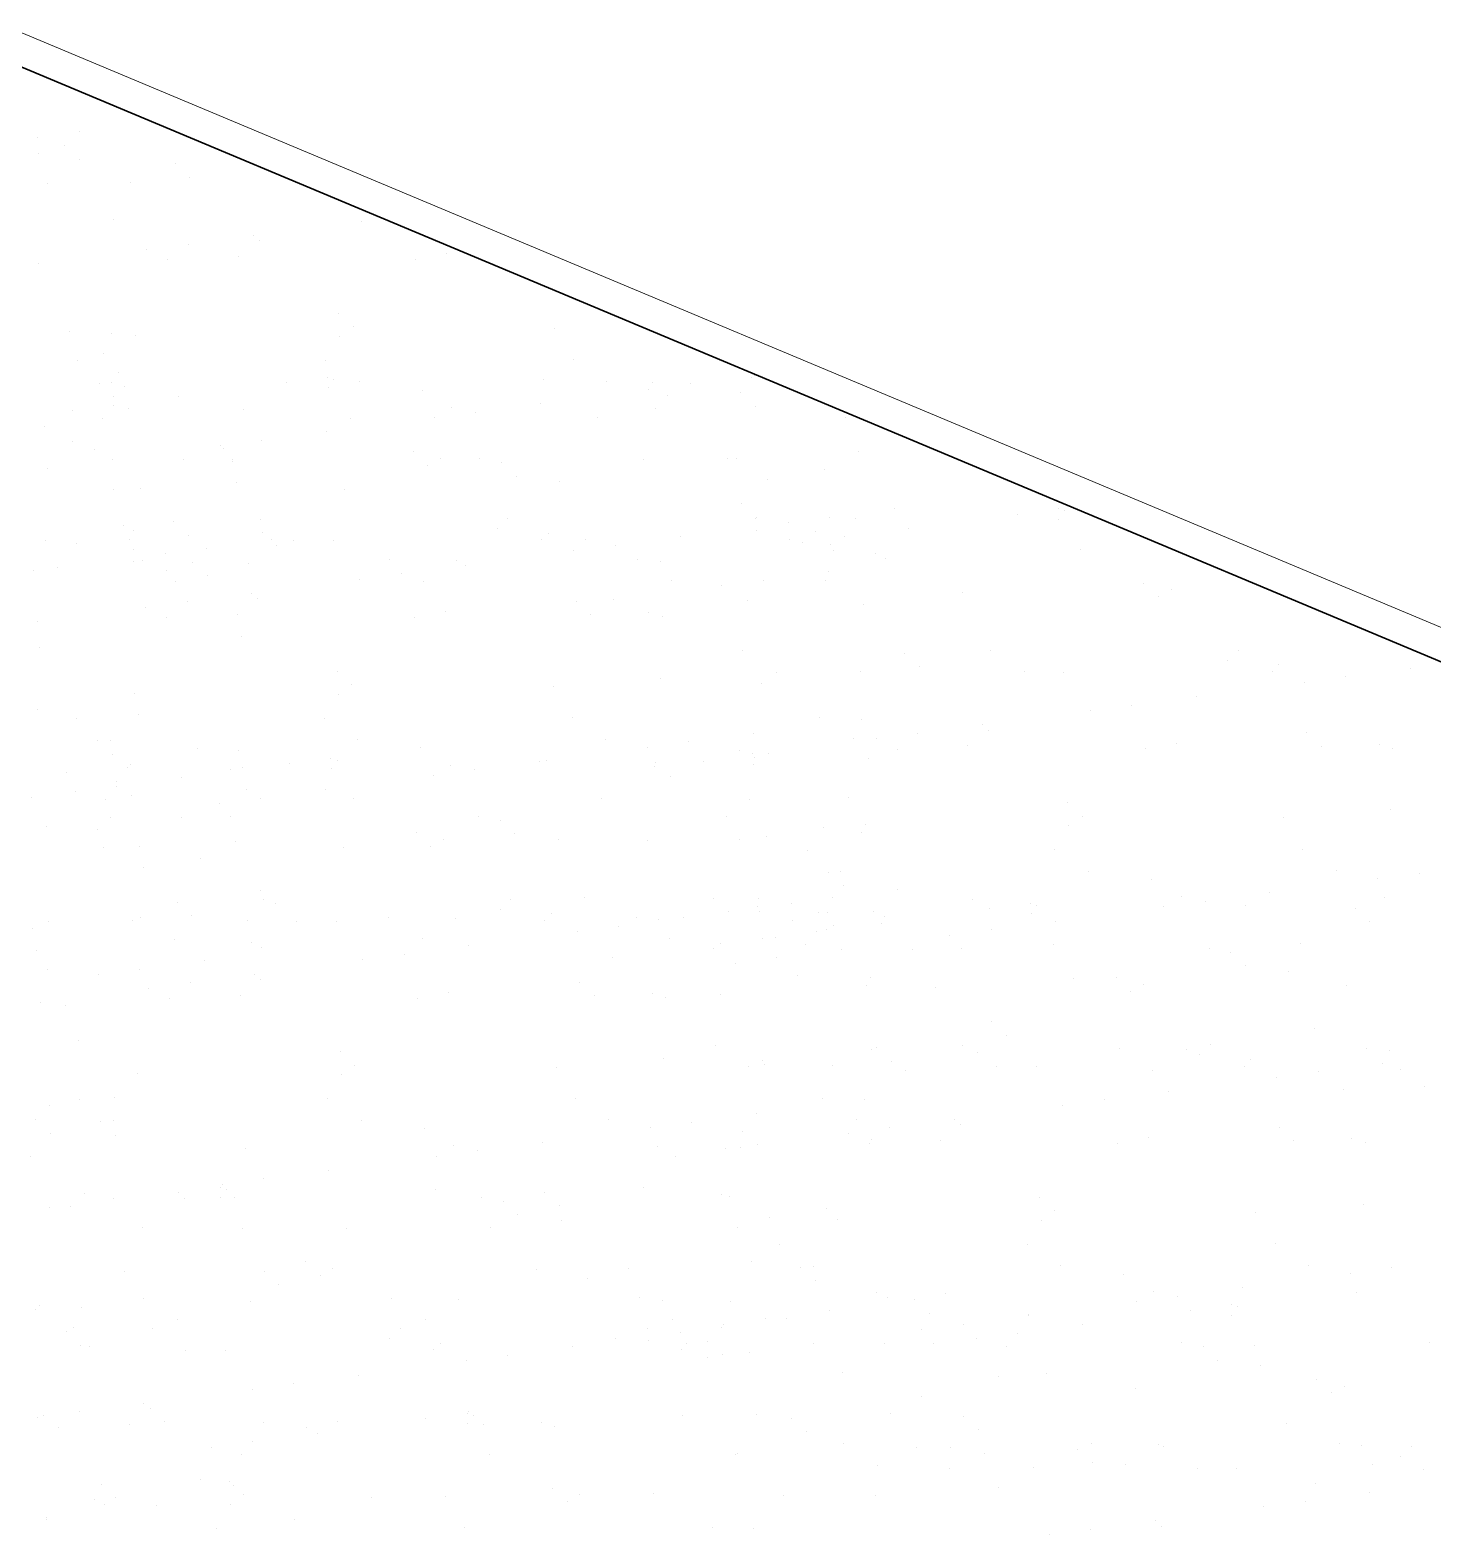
# Model space of a CAD drawing. Header units: inches. Extents: x 12249 to 15396, y 2989 to 4446.
# Drawn here: x 12518.2 to 12782.7, y 4162.4 to 4446.2 of the extents above; entities that cross this region are included whole.
import ezdxf

# ---------------------------------------------------------------- set-up
doc = ezdxf.new("R2010")
doc.units = ezdxf.units.IN
doc.header["$MEASUREMENT"] = 0
for name, color, linetype, lineweight in [('GUTTER', 7, 'Continuous', 15), ('ROOF LINE', 7, 'Continuous', 30), ('ROOFLINE', 7, 'Continuous', 30)]:
    doc.layers.add(name, color=color, linetype=linetype, lineweight=lineweight)

msp = doc.modelspace()

# ---------------------------------------------------------------- linework, layer by layer
at = {"layer": 'GUTTER'}
msp.add_line((12515.51, 4446.16), (13001.96, 4242.33), dxfattribs=at)
at = {"layer": 'ROOF LINE'}
msp.add_line((12515.5, 4439.66), (12997.37, 4237.75), dxfattribs=at)
at = {"layer": 'ROOFLINE', "color": 7, "linetype": 'Continuous', "lineweight": 25, "ltscale": 100}
for p, q in [((12527.47, 4427.02), (12527.47, 4427.02)), ((12519.67, 4426), (12519.67, 4426)), ((12524.81, 4424.34), (12524.81, 4424.34)), ((12519.87, 4422.83), (12519.87, 4422.83)), ((12527.58, 4421.81), (12527.58, 4421.81)), ((12545.61, 4420.94), (12545.61, 4420.94)), ((12548.37, 4418.4), (12548.37, 4418.4)), ((12521.45, 4417.33), (12521.45, 4417.33)), ((12537.24, 4417.52), (12537.24, 4417.52)), ((12533.95, 4410.48), (12533.95, 4410.48)), ((12580.64, 4410.12), (12580.64, 4410.12)), ((12560.26, 4407.44), (12560.26, 4407.44)), ((12561.42, 4406.45), (12561.42, 4406.45)), ((12540.26, 4404.8), (12540.26, 4404.8)), ((12548.07, 4405.83), (12548.07, 4405.83)), ((12557.52, 4403.46), (12557.52, 4403.46)), ((12596.79, 4403.96), (12596.79, 4403.96)), ((12519.89, 4402.12), (12519.89, 4402.12)), ((12544.23, 4402.82), (12544.23, 4402.82)), ((12590.94, 4402.91), (12590.94, 4402.91)), ((12576.35, 4392.77), (12576.35, 4392.77)), ((12525.66, 4389.3), (12525.66, 4389.3)), ((12579.12, 4390.23), (12579.12, 4390.23)), ((12617.07, 4389.9), (12617.07, 4389.9)), ((12533.5, 4388.98), (12533.5, 4388.98)), ((12538.19, 4388.62), (12538.19, 4388.62)), ((12576.56, 4388.44), (12576.56, 4388.44)), ((12527.24, 4383.8), (12527.24, 4383.8)), ((12531.98, 4385.27), (12531.98, 4385.27)), ((12573.95, 4383.88), (12573.95, 4383.88)), ((12620.67, 4383.97), (12620.67, 4383.97)), ((12534.89, 4381.58), (12534.89, 4381.58)), ((12654.2, 4380.74), (12654.2, 4380.74)), ((12654.85, 4381.05), (12654.85, 4381.05)), ((12531.26, 4379.6), (12531.26, 4379.6)), ((12533.57, 4379.77), (12533.57, 4379.77)), ((12536.05, 4378.96), (12536.05, 4378.96)), ((12566.56, 4379.67), (12566.56, 4379.67)), ((12574.37, 4380.7), (12574.37, 4380.7)), ((12574.42, 4378.78), (12574.42, 4378.78)), ((12575.52, 4380.32), (12575.52, 4380.32)), ((12580.28, 4379.85), (12580.28, 4379.85)), ((12592.17, 4378.27), (12592.17, 4378.27)), ((12614.94, 4380.24), (12614.94, 4380.24)), ((12626.99, 4379.94), (12626.99, 4379.94)), ((12634.84, 4378.42), (12634.84, 4378.42)), ((12635.55, 4379.81), (12635.55, 4379.81)), ((12642.65, 4379.45), (12642.65, 4379.45)), ((12533.99, 4375.39), (12533.99, 4375.39)), ((12534.03, 4377.07), (12534.03, 4377.07)), ((12546.19, 4376.99), (12546.19, 4376.99)), ((12597.73, 4375.06), (12597.73, 4375.06)), ((12614.47, 4375.74), (12614.47, 4375.74)), ((12638.31, 4377.27), (12638.31, 4377.27)), ((12652.19, 4377.76), (12652.19, 4377.76)), ((12654.95, 4375.23), (12654.95, 4375.23)), ((12526.19, 4374.36), (12526.19, 4374.36)), ((12531.86, 4372.92), (12531.86, 4372.92)), ((12536.83, 4374.89), (12536.83, 4374.89)), ((12558.47, 4374.56), (12558.47, 4374.56)), ((12578.58, 4373.01), (12578.58, 4373.01)), ((12594.47, 4373.1), (12594.47, 4373.1)), ((12602.28, 4374.13), (12602.28, 4374.13)), ((12625.29, 4373.09), (12625.29, 4373.09)), ((12636.1, 4374.87), (12636.1, 4374.87)), ((12672, 4373.18), (12672, 4373.18)), ((12520.94, 4371.42), (12520.94, 4371.42)), ((12574.09, 4370.42), (12574.09, 4370.42)), ((12526.28, 4368.51), (12526.28, 4368.51)), ((12530.43, 4367.16), (12530.43, 4367.16)), ((12554.09, 4367.79), (12554.09, 4367.79)), ((12554.63, 4367.33), (12554.63, 4367.33)), ((12561.9, 4368.82), (12561.9, 4368.82)), ((12590.45, 4366.64), (12590.45, 4366.64)), ((12674.48, 4366.67), (12674.48, 4366.67)), ((12533.72, 4365.11), (12533.72, 4365.11)), ((12547.07, 4365.11), (12547.07, 4365.11)), ((12556.33, 4364.9), (12556.33, 4364.9)), ((12556.34, 4365.26), (12556.34, 4365.26)), ((12593.22, 4364.11), (12593.22, 4364.11)), ((12595.6, 4365.4), (12595.6, 4365.4)), ((12603.05, 4365.35), (12603.05, 4365.35)), ((12607.1, 4364.59), (12607.1, 4364.59)), ((12633.97, 4365.22), (12633.97, 4365.22)), ((12649.76, 4365.43), (12649.76, 4365.43)), ((12651.36, 4365.31), (12651.36, 4365.31)), ((12521.52, 4363.5), (12521.52, 4363.5)), ((12609.86, 4362.06), (12609.86, 4362.06)), ((12618.02, 4360.99), (12618.02, 4360.99)), ((12657.28, 4361.49), (12657.28, 4361.49)), ((12668, 4363.27), (12668, 4363.27)), ((12533.99, 4359.46), (12533.99, 4359.46)), ((12539.13, 4359.72), (12539.13, 4359.72)), ((12557.11, 4360.83), (12557.11, 4360.83)), ((12577.5, 4359.53), (12577.5, 4359.53)), ((12652.36, 4356.85), (12652.36, 4356.85)), ((12681.15, 4355.92), (12681.15, 4355.92)), ((12712.11, 4355.9), (12712.11, 4355.9)), ((12713.27, 4355.52), (12713.27, 4355.52)), ((12535.84, 4352.68), (12535.84, 4352.68)), ((12545.36, 4353.48), (12545.36, 4353.48)), ((12561.59, 4353.98), (12561.59, 4353.98)), ((12608.31, 4354.07), (12608.31, 4354.07)), ((12655.02, 4354.15), (12655.02, 4354.15)), ((12655.13, 4354.31), (12655.13, 4354.31)), ((12661.15, 4353.29), (12661.15, 4353.29)), ((12668.95, 4354.32), (12668.95, 4354.32)), ((12673.79, 4354.16), (12673.79, 4354.16)), ((12704.31, 4354.87), (12704.31, 4354.87)), ((12712.17, 4353.98), (12712.17, 4353.98)), ((12521.21, 4349.87), (12521.21, 4349.87)), ((12537, 4350.06), (12537, 4350.06)), ((12537.77, 4351.74), (12537.77, 4351.74)), ((12548.13, 4350.94), (12548.13, 4350.94)), ((12562, 4351.43), (12562, 4351.43)), ((12563.78, 4350.07), (12563.78, 4350.07)), ((12567.92, 4349.95), (12567.92, 4349.95)), ((12575.37, 4349.88), (12575.37, 4349.88)), ((12606.27, 4352.15), (12606.27, 4352.15)), ((12614.63, 4350.04), (12614.63, 4350.04)), ((12615.88, 4351.34), (12615.88, 4351.34)), ((12622.91, 4350.1), (12622.91, 4350.1)), ((12640.77, 4350.61), (12640.77, 4350.61)), ((12655.14, 4351.84), (12655.14, 4351.84)), ((12661.34, 4350.12), (12661.34, 4350.12)), ((12663.93, 4349.56), (12663.93, 4349.56)), ((12666.29, 4351.63), (12666.29, 4351.63)), ((12671.74, 4350.59), (12671.74, 4350.59)), ((12683.93, 4352.19), (12683.93, 4352.19)), ((12526.95, 4349.28), (12526.95, 4349.28)), ((12537.65, 4348.3), (12537.65, 4348.3)), ((12543.77, 4347.44), (12543.77, 4347.44)), ((12551.58, 4348.47), (12551.58, 4348.47)), ((12564.77, 4348.9), (12564.77, 4348.9)), ((12620.77, 4347.97), (12620.77, 4347.97)), ((12628.58, 4349), (12628.58, 4349)), ((12669.05, 4349.1), (12669.05, 4349.1)), ((12669.61, 4348.12), (12669.61, 4348.12)), ((12677.56, 4347.43), (12677.56, 4347.43)), ((12716.32, 4348.21), (12716.32, 4348.21)), ((12518.9, 4344.19), (12518.9, 4344.19)), ((12523.4, 4344.76), (12523.4, 4344.76)), ((12537.77, 4345.99), (12537.77, 4345.99)), ((12539.36, 4346.24), (12539.36, 4346.24)), ((12543.97, 4344.27), (12543.97, 4344.27)), ((12548.92, 4345.78), (12548.92, 4345.78)), ((12559.41, 4345.65), (12559.41, 4345.65)), ((12586.07, 4346.32), (12586.07, 4346.32)), ((12598.68, 4346.16), (12598.68, 4346.16)), ((12600.39, 4345.29), (12600.39, 4345.29)), ((12632.78, 4346.41), (12632.78, 4346.41)), ((12637.05, 4345.97), (12637.05, 4345.97)), ((12668.68, 4344.04), (12668.68, 4344.04)), ((12679.49, 4346.49), (12679.49, 4346.49)), ((12545.68, 4342.21), (12545.68, 4342.21)), ((12551.68, 4343.25), (12551.68, 4343.25)), ((12580.39, 4342.66), (12580.39, 4342.66)), ((12588.2, 4343.68), (12588.2, 4343.68)), ((12592.39, 4342.29), (12592.39, 4342.29)), ((12639.11, 4342.38), (12639.11, 4342.38)), ((12648.67, 4341.4), (12648.67, 4341.4)), ((12656.48, 4342.43), (12656.48, 4342.43)), ((12668.18, 4342.36), (12668.18, 4342.36)), ((12728.2, 4341.84), (12728.2, 4341.84)), ((12547.82, 4338.37), (12547.82, 4338.37)), ((12560.02, 4339.97), (12560.02, 4339.97)), ((12561.18, 4338.98), (12561.18, 4338.98)), ((12621.2, 4338.47), (12621.2, 4338.47)), ((12628.3, 4338.72), (12628.3, 4338.72)), ((12653.56, 4338.64), (12653.56, 4338.64)), ((12694.08, 4340.1), (12694.08, 4340.1)), ((12730.96, 4339.31), (12730.96, 4339.31)), ((12733.34, 4340.6), (12733.34, 4340.6)), ((12540.02, 4337.34), (12540.02, 4337.34)), ((12543.98, 4335.36), (12543.98, 4335.36)), ((12557.28, 4336), (12557.28, 4336)), ((12590.69, 4335.45), (12590.69, 4335.45)), ((12596.54, 4336.5), (12596.54, 4336.5)), ((12623.96, 4335.94), (12623.96, 4335.94)), ((12634.91, 4336.31), (12634.91, 4336.31)), ((12637.4, 4335.53), (12637.4, 4335.53)), ((12675.43, 4337.77), (12675.43, 4337.77)), ((12519.64, 4334.66), (12519.64, 4334.66)), ((12520.03, 4329.68), (12520.03, 4329.68)), ((12558.06, 4331.92), (12558.06, 4331.92)), ((12652.63, 4329.1), (12652.63, 4329.1)), ((12683.11, 4328.68), (12683.11, 4328.68)), ((12699.34, 4329.18), (12699.34, 4329.18)), ((12744.01, 4327.35), (12744.01, 4327.35)), ((12746.05, 4329.27), (12746.05, 4329.27)), ((12576.11, 4325.3), (12576.11, 4325.3)), ((12637.01, 4323.98), (12637.01, 4323.98)), ((12658.95, 4325.07), (12658.95, 4325.07)), ((12674.74, 4325.26), (12674.74, 4325.26)), ((12685.87, 4326.14), (12685.87, 4326.14)), ((12705.66, 4325.15), (12705.66, 4325.15)), ((12713.11, 4325.08), (12713.11, 4325.08)), ((12752.38, 4325.24), (12752.38, 4325.24)), ((12753.62, 4326.54), (12753.62, 4326.54)), ((12766.32, 4324.2), (12766.32, 4324.2)), ((12778.51, 4325.81), (12778.51, 4325.81)), ((12537.94, 4321.16), (12537.94, 4321.16)), ((12578.87, 4322.77), (12578.87, 4322.77)), ((12616.82, 4322.43), (12616.82, 4322.43)), ((12656.09, 4322.93), (12656.09, 4322.93)), ((12758.51, 4323.17), (12758.51, 4323.17)), ((12576.31, 4320.97), (12576.31, 4320.97)), ((12725.94, 4318.88), (12725.94, 4318.88)), ((12738.14, 4320.49), (12738.14, 4320.49)), ((12519.64, 4318.13), (12519.64, 4318.13)), ((12527, 4316.34), (12527, 4316.34)), ((12538.72, 4317.08), (12538.72, 4317.08)), ((12573.71, 4316.42), (12573.71, 4316.42)), ((12620.42, 4316.51), (12620.42, 4316.51)), ((12667.13, 4316.59), (12667.13, 4316.59)), ((12674.98, 4316.27), (12674.98, 4316.27)), ((12718.14, 4317.86), (12718.14, 4317.86)), ((12654.6, 4313.59), (12654.6, 4313.59)), ((12685.57, 4313.57), (12685.57, 4313.57)), ((12697.76, 4315.17), (12697.76, 4315.17)), ((12698.92, 4314.18), (12698.92, 4314.18)), ((12758.94, 4313.67), (12758.94, 4313.67)), ((12531.01, 4312.14), (12531.01, 4312.14)), ((12533.32, 4312.31), (12533.32, 4312.31)), ((12549.76, 4310.74), (12549.76, 4310.74)), ((12557.6, 4310.42), (12557.6, 4310.42)), ((12580.03, 4312.39), (12580.03, 4312.39)), ((12591.92, 4310.81), (12591.92, 4310.81)), ((12626.75, 4312.48), (12626.75, 4312.48)), ((12634.6, 4310.96), (12634.6, 4310.96)), ((12642.41, 4311.98), (12642.41, 4311.98)), ((12651.94, 4310.3), (12651.94, 4310.3)), ((12657.38, 4309.86), (12657.38, 4309.86)), ((12673.46, 4312.56), (12673.46, 4312.56)), ((12677.76, 4312.54), (12677.76, 4312.54)), ((12681.72, 4310.56), (12681.72, 4310.56)), ((12695.02, 4311.2), (12695.02, 4311.2)), ((12728.44, 4310.65), (12728.44, 4310.65)), ((12734.29, 4311.7), (12734.29, 4311.7)), ((12761.71, 4311.14), (12761.71, 4311.14)), ((12772.66, 4311.51), (12772.66, 4311.51)), ((12775.15, 4310.73), (12775.15, 4310.73)), ((12533.78, 4309.6), (12533.78, 4309.6)), ((12536.63, 4307.17), (12536.63, 4307.17)), ((12537.23, 4307.74), (12537.23, 4307.74)), ((12558.22, 4307.09), (12558.22, 4307.09)), ((12567.14, 4307.88), (12567.14, 4307.88)), ((12574.95, 4308.91), (12574.95, 4308.91)), ((12575, 4306.99), (12575, 4306.99)), ((12576.11, 4308.53), (12576.11, 4308.53)), ((12597.49, 4307.59), (12597.49, 4307.59)), ((12614.22, 4308.27), (12614.22, 4308.27)), ((12615.52, 4308.45), (12615.52, 4308.45)), ((12635.86, 4307.41), (12635.86, 4307.41)), ((12636.13, 4308.02), (12636.13, 4308.02)), ((12645.19, 4308.25), (12645.19, 4308.25)), ((12654.51, 4309.74), (12654.51, 4309.74)), ((12654.71, 4307.76), (12654.71, 4307.76)), ((12654.78, 4308.95), (12654.78, 4308.95)), ((12676.37, 4308.87), (12676.37, 4308.87)), ((12525.04, 4306.13), (12525.04, 4306.13)), ((12534.57, 4304.45), (12534.57, 4304.45)), ((12546.77, 4305.2), (12546.77, 4305.2)), ((12556.09, 4306.71), (12556.09, 4306.71)), ((12594.22, 4305.64), (12594.22, 4305.64)), ((12602.03, 4306.67), (12602.03, 4306.67)), ((12638.89, 4305.48), (12638.89, 4305.48)), ((12518.49, 4301.56), (12518.49, 4301.56)), ((12526.77, 4302.57), (12526.77, 4302.57)), ((12534.58, 4303.6), (12534.58, 4303.6)), ((12537.34, 4301.91), (12537.34, 4301.91)), ((12559, 4303.02), (12559, 4303.02)), ((12561.65, 4301.35), (12561.65, 4301.35)), ((12573.85, 4302.96), (12573.85, 4302.96)), ((12625.87, 4301.3), (12625.87, 4301.3)), ((12672.58, 4301.39), (12672.58, 4301.39)), ((12532.45, 4301.13), (12532.45, 4301.13)), ((12553.85, 4300.32), (12553.85, 4300.32)), ((12579.16, 4301.22), (12579.16, 4301.22)), ((12653.83, 4301.02), (12653.83, 4301.02)), ((12713.85, 4300.5), (12713.85, 4300.5)), ((12774.76, 4299.18), (12774.76, 4299.18)), ((12521.28, 4296.04), (12521.28, 4296.04)), ((12533.47, 4297.64), (12533.47, 4297.64)), ((12546.83, 4297.65), (12546.83, 4297.65)), ((12556.09, 4297.8), (12556.09, 4297.8)), ((12602.81, 4297.88), (12602.81, 4297.88)), ((12606.85, 4297.13), (12606.85, 4297.13)), ((12649.52, 4297.97), (12649.52, 4297.97)), ((12667.76, 4295.81), (12667.76, 4295.81)), ((12675.68, 4296.36), (12675.68, 4296.36)), ((12714.06, 4296.17), (12714.06, 4296.17)), ((12716.61, 4297.97), (12716.61, 4297.97)), ((12754.57, 4297.63), (12754.57, 4297.63)), ((12531.01, 4295.37), (12531.01, 4295.37)), ((12556.92, 4293.11), (12556.92, 4293.11)), ((12591.04, 4294.85), (12591.04, 4294.85)), ((12596.18, 4293.61), (12596.18, 4293.61)), ((12609.62, 4294.6), (12609.62, 4294.6)), ((12617.77, 4293.53), (12617.77, 4293.53)), ((12634.55, 4293.43), (12634.55, 4293.43)), ((12651.94, 4293.53), (12651.94, 4293.53)), ((12657.03, 4294.03), (12657.03, 4294.03)), ((12675.06, 4294.89), (12675.06, 4294.89)), ((12532.15, 4292.12), (12532.15, 4292.12)), ((12538.89, 4292.26), (12538.89, 4292.26)), ((12550.39, 4289.96), (12550.39, 4289.96)), ((12577.26, 4292.07), (12577.26, 4292.07)), ((12593.8, 4292.32), (12593.8, 4292.32)), ((12664.74, 4291.54), (12664.74, 4291.54)), ((12711.45, 4291.62), (12711.45, 4291.62)), ((12758.16, 4291.71), (12758.16, 4291.71)), ((12539.66, 4288.18), (12539.66, 4288.18)), ((12668.76, 4287.34), (12668.76, 4287.34)), ((12671.07, 4287.51), (12671.07, 4287.51)), ((12717.78, 4287.59), (12717.78, 4287.59)), ((12764.49, 4287.68), (12764.49, 4287.68)), ((12780.15, 4287.18), (12780.15, 4287.18)), ((12671.52, 4284.81), (12671.52, 4284.81)), ((12729.66, 4286.01), (12729.66, 4286.01)), ((12772.34, 4286.16), (12772.34, 4286.16)), ((12545.94, 4281.69), (12545.94, 4281.69)), ((12561.76, 4283.97), (12561.76, 4283.97)), ((12562.18, 4282.19), (12562.18, 4282.19)), ((12564.52, 4281.43), (12564.52, 4281.43)), ((12608.89, 4282.28), (12608.89, 4282.28)), ((12622.67, 4282.64), (12622.67, 4282.64)), ((12647.14, 4282.45), (12647.14, 4282.45)), ((12655.6, 4282.36), (12655.6, 4282.36)), ((12661.73, 4281.5), (12661.73, 4281.5)), ((12669.54, 4282.53), (12669.54, 4282.53)), ((12681.73, 4284.13), (12681.73, 4284.13)), ((12695.97, 4282.29), (12695.97, 4282.29)), ((12706.89, 4281.5), (12706.89, 4281.5)), ((12735.23, 4282.79), (12735.23, 4282.79)), ((12739.77, 4281.87), (12739.77, 4281.87)), ((12751.97, 4283.47), (12751.97, 4283.47)), ((12773.6, 4282.61), (12773.6, 4282.61)), ((12539.11, 4278.77), (12539.11, 4278.77)), ((12548.71, 4279.15), (12548.71, 4279.15)), ((12585.82, 4278.86), (12585.82, 4278.86)), ((12598.43, 4278.69), (12598.43, 4278.69)), ((12606.85, 4280.36), (12606.85, 4280.36)), ((12616.46, 4279.55), (12616.46, 4279.55)), ((12632.54, 4278.94), (12632.54, 4278.94)), ((12641.35, 4278.82), (12641.35, 4278.82)), ((12649.9, 4279.92), (12649.9, 4279.92)), ((12655.45, 4280.83), (12655.45, 4280.83)), ((12655.73, 4280.05), (12655.73, 4280.05)), ((12666.87, 4279.84), (12666.87, 4279.84)), ((12668.57, 4279.76), (12668.57, 4279.76)), ((12677.32, 4279.97), (12677.32, 4279.97)), ((12679.25, 4279.03), (12679.25, 4279.03)), ((12699.08, 4280.47), (12699.08, 4280.47)), ((12706.94, 4279.58), (12706.94, 4279.58)), ((12708.04, 4281.12), (12708.04, 4281.12)), ((12731.97, 4280.84), (12731.97, 4280.84)), ((12747.45, 4281.04), (12747.45, 4281.04)), ((12768.06, 4280.61), (12768.06, 4280.61)), ((12518.65, 4276.73), (12518.65, 4276.73)), ((12521.79, 4278.08), (12521.79, 4278.08)), ((12537.58, 4278.27), (12537.58, 4278.27)), ((12559.17, 4278.19), (12559.17, 4278.19)), ((12568.5, 4278.16), (12568.5, 4278.16)), ((12575.95, 4278.09), (12575.95, 4278.09)), ((12615.21, 4278.25), (12615.21, 4278.25)), ((12621.35, 4276.18), (12621.35, 4276.18)), ((12629.16, 4277.21), (12629.16, 4277.21)), ((12636.8, 4278.51), (12636.8, 4278.51)), ((12661.93, 4278.33), (12661.93, 4278.33)), ((12666.51, 4276.19), (12666.51, 4276.19)), ((12668.43, 4276.57), (12668.43, 4276.57)), ((12669.64, 4277.31), (12669.64, 4277.31)), ((12678.71, 4277.79), (12678.71, 4277.79)), ((12699.4, 4276.55), (12699.4, 4276.55)), ((12711.59, 4278.16), (12711.59, 4278.16)), ((12770.83, 4278.07), (12770.83, 4278.07)), ((12545.44, 4274.75), (12545.44, 4274.75)), ((12559.95, 4274.12), (12559.95, 4274.12)), ((12561.88, 4273.18), (12561.88, 4273.18)), ((12592.15, 4274.83), (12592.15, 4274.83)), ((12600.98, 4273.5), (12600.98, 4273.5)), ((12638.86, 4274.91), (12638.86, 4274.91)), ((12647.13, 4272.91), (12647.13, 4272.91)), ((12648.43, 4273.94), (12648.43, 4273.94)), ((12656.24, 4274.97), (12656.24, 4274.97)), ((12658.7, 4275.16), (12658.7, 4275.16)), ((12664.38, 4273.72), (12664.38, 4273.72)), ((12691.59, 4275.52), (12691.59, 4275.52)), ((12693.84, 4273), (12693.84, 4273)), ((12711.1, 4273.81), (12711.1, 4273.81)), ((12740.55, 4273.08), (12740.55, 4273.08)), ((12757.81, 4273.89), (12757.81, 4273.89)), ((12519.43, 4272.66), (12519.43, 4272.66)), ((12551.06, 4270.72), (12551.06, 4270.72)), ((12580.97, 4270.87), (12580.97, 4270.87)), ((12588.78, 4271.9), (12588.78, 4271.9)), ((12628.05, 4271.26), (12628.05, 4271.26)), ((12651.21, 4270.21), (12651.21, 4270.21)), ((12659.02, 4271.24), (12659.02, 4271.24)), ((12671.21, 4272.84), (12671.21, 4272.84)), ((12684.57, 4272.85), (12684.57, 4272.85)), ((12744.59, 4272.33), (12744.59, 4272.33)), ((12521.49, 4269.07), (12521.49, 4269.07)), ((12531.06, 4268.09), (12531.06, 4268.09)), ((12538.87, 4269.12), (12538.87, 4269.12)), ((12560.6, 4268.19), (12560.6, 4268.19)), ((12662.95, 4267.96), (12662.95, 4267.96)), ((12676.63, 4267.46), (12676.63, 4267.46)), ((12715, 4267.27), (12715, 4267.27)), ((12722.97, 4267.44), (12722.97, 4267.44)), ((12747.36, 4269.8), (12747.36, 4269.8)), ((12755.51, 4268.73), (12755.51, 4268.73)), ((12540.6, 4265.55), (12540.6, 4265.55)), ((12548.41, 4266.58), (12548.41, 4266.58)), ((12561.76, 4267.2), (12561.76, 4267.2)), ((12597.12, 4264.71), (12597.12, 4264.71)), ((12621.78, 4266.68), (12621.78, 4266.68)), ((12635.5, 4264.52), (12635.5, 4264.52)), ((12676.01, 4265.98), (12676.01, 4265.98)), ((12688.85, 4265.7), (12688.85, 4265.7)), ((12725.74, 4264.91), (12725.74, 4264.91)), ((12728.12, 4266.2), (12728.12, 4266.2)), ((12766.49, 4266.02), (12766.49, 4266.02)), ((12520.22, 4262.87), (12520.22, 4262.87)), ((12524.97, 4262.23), (12524.97, 4262.23)), ((12544.56, 4263.57), (12544.56, 4263.57)), ((12557.86, 4264.21), (12557.86, 4264.21)), ((12591.27, 4263.66), (12591.27, 4263.66)), ((12624.55, 4264.15), (12624.55, 4264.15)), ((12637.99, 4263.74), (12637.99, 4263.74)), ((12648.34, 4264.24), (12648.34, 4264.24)), ((12699.5, 4259.17), (12699.5, 4259.17)), ((12702.27, 4256.63), (12702.27, 4256.63)), ((12760.41, 4257.84), (12760.41, 4257.84)), ((12527.45, 4255.73), (12527.45, 4255.73)), ((12576.69, 4253.51), (12576.69, 4253.51)), ((12647.4, 4254.7), (12647.4, 4254.7)), ((12676.85, 4253.98), (12676.85, 4253.98)), ((12677.88, 4254.28), (12677.88, 4254.28)), ((12694.11, 4254.78), (12694.11, 4254.78)), ((12696.91, 4253.39), (12696.91, 4253.39)), ((12723.57, 4254.06), (12723.57, 4254.06)), ((12736.18, 4253.89), (12736.18, 4253.89)), ((12740.83, 4254.87), (12740.83, 4254.87)), ((12770.28, 4254.14), (12770.28, 4254.14)), ((12774.55, 4253.71), (12774.55, 4253.71)), ((12579.45, 4250.98), (12579.45, 4250.98)), ((12617.41, 4250.64), (12617.41, 4250.64)), ((12637.6, 4252.19), (12637.6, 4252.19)), ((12653.73, 4250.67), (12653.73, 4250.67)), ((12656.4, 4251.93), (12656.4, 4251.93)), ((12656.67, 4251.15), (12656.67, 4251.15)), ((12669.51, 4250.86), (12669.51, 4250.86)), ((12680.65, 4251.74), (12680.65, 4251.74)), ((12700.44, 4250.75), (12700.44, 4250.75)), ((12707.88, 4250.68), (12707.88, 4250.68)), ((12738.79, 4252.95), (12738.79, 4252.95)), ((12747.15, 4250.84), (12747.15, 4250.84)), ((12748.4, 4252.14), (12748.4, 4252.14)), ((12773.29, 4251.41), (12773.29, 4251.41)), ((12538.52, 4249.37), (12538.52, 4249.37)), ((12576.89, 4249.18), (12576.89, 4249.18)), ((12683.18, 4249.95), (12683.18, 4249.95)), ((12729.89, 4250.03), (12729.89, 4250.03)), ((12753.29, 4248.77), (12753.29, 4248.77)), ((12761.09, 4249.8), (12761.09, 4249.8)), ((12776.6, 4250.12), (12776.6, 4250.12)), ((12527.58, 4244.55), (12527.58, 4244.55)), ((12534.12, 4244.98), (12534.12, 4244.98)), ((12574.29, 4244.63), (12574.29, 4244.63)), ((12621, 4244.72), (12621, 4244.72)), ((12667.72, 4244.8), (12667.72, 4244.8)), ((12732.91, 4246.09), (12732.91, 4246.09)), ((12765.8, 4246.46), (12765.8, 4246.46)), ((12781.04, 4246.91), (12781.04, 4246.91)), ((12521.92, 4243.37), (12521.92, 4243.37)), ((12655.18, 4241.8), (12655.18, 4241.8)), ((12675.56, 4244.48), (12675.56, 4244.48)), ((12712.91, 4243.46), (12712.91, 4243.46)), ((12720.72, 4244.49), (12720.72, 4244.49)), ((12519.26, 4240.69), (12519.26, 4240.69)), ((12531.6, 4240.35), (12531.6, 4240.35)), ((12533.9, 4240.52), (12533.9, 4240.52)), ((12580.62, 4240.6), (12580.62, 4240.6)), ((12592.5, 4239.02), (12592.5, 4239.02)), ((12627.33, 4240.69), (12627.33, 4240.69)), ((12635.18, 4239.17), (12635.18, 4239.17)), ((12642.99, 4240.19), (12642.99, 4240.19)), ((12674.04, 4240.77), (12674.04, 4240.77)), ((12680.34, 4239.17), (12680.34, 4239.17)), ((12692.54, 4240.78), (12692.54, 4240.78)), ((12693.69, 4239.78), (12693.69, 4239.78)), ((12753.72, 4239.27), (12753.72, 4239.27)), ((12522.03, 4238.15), (12522.03, 4238.15)), ((12534.36, 4237.82), (12534.36, 4237.82)), ((12614.81, 4236.48), (12614.81, 4236.48)), ((12652.53, 4238.51), (12652.53, 4238.51)), ((12672.53, 4238.14), (12672.53, 4238.14)), ((12676.5, 4236.16), (12676.5, 4236.16)), ((12676.95, 4237.08), (12676.95, 4237.08)), ((12689.8, 4236.8), (12689.8, 4236.8)), ((12723.21, 4236.25), (12723.21, 4236.25)), ((12729.06, 4237.3), (12729.06, 4237.3)), ((12756.48, 4236.74), (12756.48, 4236.74)), ((12767.43, 4237.11), (12767.43, 4237.11)), ((12769.92, 4236.33), (12769.92, 4236.33)), ((12518.29, 4233.85), (12518.29, 4233.85)), ((12558.81, 4235.31), (12558.81, 4235.31)), ((12594.8, 4233.85), (12594.8, 4233.85)), ((12598.07, 4235.81), (12598.07, 4235.81)), ((12602.61, 4234.88), (12602.61, 4234.88)), ((12636.44, 4235.62), (12636.44, 4235.62)), ((12639.96, 4233.85), (12639.96, 4233.85)), ((12649.28, 4235.34), (12649.28, 4235.34)), ((12652.16, 4235.46), (12652.16, 4235.46)), ((12655.29, 4235.97), (12655.29, 4235.97)), ((12574.43, 4231.17), (12574.43, 4231.17)), ((12554.05, 4227.99), (12554.05, 4227.99)), ((12554.43, 4228.54), (12554.43, 4228.54)), ((12555.21, 4227.61), (12555.21, 4227.61)), ((12562.24, 4229.56), (12562.24, 4229.56)), ((12594.62, 4227.52), (12594.62, 4227.52)), ((12633.88, 4228.02), (12633.88, 4228.02)), ((12528.4, 4226.83), (12528.4, 4226.83)), ((12534.05, 4225.85), (12534.05, 4225.85)), ((12546.24, 4226.96), (12546.24, 4226.96)), ((12547.41, 4225.86), (12547.41, 4225.86)), ((12554.1, 4226.06), (12554.1, 4226.06)), ((12556.68, 4226.01), (12556.68, 4226.01)), ((12603.39, 4226.1), (12603.39, 4226.1)), ((12607.43, 4225.34), (12607.43, 4225.34)), ((12615.23, 4227.09), (12615.23, 4227.09)), ((12648.6, 4226.62), (12648.6, 4226.62)), ((12650.1, 4226.18), (12650.1, 4226.18)), ((12708.62, 4226.1), (12708.62, 4226.1)), ((12769.53, 4224.78), (12769.53, 4224.78)), ((12521.86, 4224.25), (12521.86, 4224.25)), ((12525.87, 4224.28), (12525.87, 4224.28)), ((12610.2, 4222.81), (12610.2, 4222.81)), ((12617.99, 4224.56), (12617.99, 4224.56)), ((12657.62, 4222.24), (12657.62, 4222.24)), ((12668.34, 4224.02), (12668.34, 4224.02)), ((12670.46, 4221.96), (12670.46, 4221.96)), ((12711.39, 4223.57), (12711.39, 4223.57)), ((12749.34, 4223.23), (12749.34, 4223.23)), ((12539.47, 4220.47), (12539.47, 4220.47)), ((12558.26, 4220.29), (12558.26, 4220.29)), ((12577.84, 4220.28), (12577.84, 4220.28)), ((12604.97, 4220.38), (12604.97, 4220.38)), ((12618.35, 4221.74), (12618.35, 4221.74)), ((12651.68, 4220.46), (12651.68, 4220.46)), ((12708.83, 4221.77), (12708.83, 4221.77)), ((12659.52, 4217.14), (12659.52, 4217.14)), ((12706.23, 4217.22), (12706.23, 4217.22)), ((12752.94, 4217.31), (12752.94, 4217.31)), ((12570.14, 4213.93), (12570.14, 4213.93)), ((12654.16, 4213.96), (12654.16, 4213.96)), ((12536.01, 4212.18), (12536.01, 4212.18)), ((12562.34, 4212.18), (12562.34, 4212.18)), ((12572.9, 4211.39), (12572.9, 4211.39)), ((12575.28, 4212.68), (12575.28, 4212.68)), ((12613.65, 4212.5), (12613.65, 4212.5)), ((12623.25, 4210.85), (12623.25, 4210.85)), ((12631.04, 4212.6), (12631.04, 4212.6)), ((12663.53, 4212.94), (12663.53, 4212.94)), ((12665.84, 4213.11), (12665.84, 4213.11)), ((12712.55, 4213.19), (12712.55, 4213.19)), ((12724.44, 4211.61), (12724.44, 4211.61)), ((12759.26, 4213.28), (12759.26, 4213.28)), ((12767.12, 4211.76), (12767.12, 4211.76)), ((12774.92, 4212.78), (12774.92, 4212.78)), ((12565.11, 4209.64), (12565.11, 4209.64)), ((12666.3, 4210.41), (12666.3, 4210.41)), ((12677.9, 4208.18), (12677.9, 4208.18)), ((12690.74, 4207.89), (12690.74, 4207.89)), ((12730.01, 4208.4), (12730.01, 4208.4)), ((12746.74, 4209.07), (12746.74, 4209.07)), ((12768.38, 4208.21), (12768.38, 4208.21)), ((12519.24, 4204.94), (12519.24, 4204.94)), ((12520.1, 4205.64), (12520.1, 4205.64)), ((12527.95, 4205.33), (12527.95, 4205.33)), ((12539.69, 4206.99), (12539.69, 4206.99)), ((12559.75, 4206.4), (12559.75, 4206.4)), ((12586.41, 4207.07), (12586.41, 4207.07)), ((12599.01, 4206.9), (12599.01, 4206.9)), ((12633.12, 4207.16), (12633.12, 4207.16)), ((12637.39, 4206.72), (12637.39, 4206.72)), ((12650.23, 4206.44), (12650.23, 4206.44)), ((12679.83, 4207.24), (12679.83, 4207.24)), ((12685.02, 4206.74), (12685.02, 4206.74)), ((12726.74, 4206.44), (12726.74, 4206.44)), ((12734.55, 4207.47), (12734.55, 4207.47)), ((12744.77, 4205.8), (12744.77, 4205.8)), ((12745.92, 4205.42), (12745.92, 4205.42)), ((12546.02, 4202.96), (12546.02, 4202.96)), ((12592.73, 4203.04), (12592.73, 4203.04)), ((12639.44, 4203.13), (12639.44, 4203.13)), ((12649.01, 4202.15), (12649.01, 4202.15)), ((12656.82, 4203.18), (12656.82, 4203.18)), ((12660.83, 4203.21), (12660.83, 4203.21)), ((12669.01, 4204.78), (12669.01, 4204.78)), ((12687.78, 4204.21), (12687.78, 4204.21)), ((12694.17, 4202.15), (12694.17, 4202.15)), ((12706.37, 4203.76), (12706.37, 4203.76)), ((12706.45, 4204.06), (12706.45, 4204.06)), ((12716.59, 4202.09), (12716.59, 4202.09)), ((12736.96, 4204.77), (12736.96, 4204.77)), ((12744.82, 4203.87), (12744.82, 4203.87)), ((12525.04, 4200.76), (12525.04, 4200.76)), ((12526.43, 4201.61), (12526.43, 4201.61)), ((12541.28, 4201.27), (12541.28, 4201.27)), ((12585.95, 4199.43), (12585.95, 4199.43)), ((12587.99, 4201.35), (12587.99, 4201.35)), ((12628.64, 4199.47), (12628.64, 4199.47)), ((12634.7, 4201.44), (12634.7, 4201.44)), ((12640.83, 4200.57), (12640.83, 4200.57)), ((12648.63, 4201.6), (12648.63, 4201.6)), ((12686.36, 4201.13), (12686.36, 4201.13)), ((12696.59, 4199.45), (12696.59, 4199.45)), ((12704.39, 4200.48), (12704.39, 4200.48)), ((12527.81, 4198.23), (12527.81, 4198.23)), ((12529.34, 4197.92), (12529.34, 4197.92)), ((12547.6, 4197.24), (12547.6, 4197.24)), ((12555.05, 4197.16), (12555.05, 4197.16)), ((12594.31, 4197.32), (12594.31, 4197.32)), ((12595.56, 4198.62), (12595.56, 4198.62)), ((12620.45, 4197.89), (12620.45, 4197.89)), ((12634.83, 4199.12), (12634.83, 4199.12)), ((12641.03, 4197.41), (12641.03, 4197.41)), ((12641.9, 4198.52), (12641.9, 4198.52)), ((12645.97, 4198.92), (12645.97, 4198.92)), ((12648.74, 4196.39), (12648.74, 4196.39)), ((12653.79, 4196.84), (12653.79, 4196.84)), ((12665.99, 4198.44), (12665.99, 4198.44)), ((12679.35, 4198.45), (12679.35, 4198.45)), ((12688.61, 4198.6), (12688.61, 4198.6)), ((12702.27, 4198.02), (12702.27, 4198.02)), ((12735.32, 4198.69), (12735.32, 4198.69)), ((12739.37, 4197.93), (12739.37, 4197.93)), ((12748.98, 4198.1), (12748.98, 4198.1)), ((12782.04, 4198.77), (12782.04, 4198.77)), ((12600.45, 4195.26), (12600.45, 4195.26)), ((12608.26, 4196.29), (12608.26, 4196.29)), ((12645.99, 4195.81), (12645.99, 4195.81)), ((12742.13, 4195.4), (12742.13, 4195.4)), ((12750.29, 4194.33), (12750.29, 4194.33)), ((12567.88, 4190.97), (12567.88, 4190.97)), ((12580.08, 4192.58), (12580.08, 4192.58)), ((12671.4, 4193.06), (12671.4, 4193.06)), ((12700.83, 4192.25), (12700.83, 4192.25)), ((12709.77, 4192.87), (12709.77, 4192.87)), ((12760.85, 4191.74), (12760.85, 4191.74)), ((12560.07, 4189.94), (12560.07, 4189.94)), ((12686.22, 4188.54), (12686.22, 4188.54)), ((12726.73, 4189.99), (12726.73, 4189.99)), ((12763.62, 4189.2), (12763.62, 4189.2)), ((12766, 4190.5), (12766, 4190.5)), ((12527.5, 4185.65), (12527.5, 4185.65)), ((12539.7, 4187.26), (12539.7, 4187.26)), ((12540.86, 4186.27), (12540.86, 4186.27)), ((12540.86, 4186.27), (12540.86, 4186.27)), ((12600.61, 4185.32), (12600.61, 4185.32)), ((12600.88, 4185.75), (12600.88, 4185.75)), ((12655.11, 4185.06), (12655.11, 4185.06)), ((12680.44, 4185.36), (12680.44, 4185.36)), ((12519.7, 4184.63), (12519.7, 4184.63)), ((12520.73, 4184.86), (12520.73, 4184.86)), ((12523.66, 4182.65), (12523.66, 4182.65)), ((12536.96, 4183.28), (12536.96, 4183.28)), ((12543.62, 4183.74), (12543.62, 4183.74)), ((12562.29, 4183.58), (12562.29, 4183.58)), ((12570.37, 4182.73), (12570.37, 4182.73)), ((12576.22, 4183.78), (12576.22, 4183.78)), ((12592.8, 4184.3), (12592.8, 4184.3)), ((12600.66, 4183.4), (12600.66, 4183.4)), ((12601.76, 4184.94), (12601.76, 4184.94)), ((12603.64, 4183.22), (12603.64, 4183.22)), ((12614.59, 4183.6), (12614.59, 4183.6)), ((12617.09, 4182.82), (12617.09, 4182.82)), ((12641.18, 4184.86), (12641.18, 4184.86)), ((12661.79, 4184.43), (12661.79, 4184.43)), ((12694.28, 4184.77), (12694.28, 4184.77)), ((12697.04, 4182.23), (12697.04, 4182.23)), ((12755.18, 4183.44), (12755.18, 4183.44)), ((12560.23, 4180.01), (12560.23, 4180.01)), ((12572.43, 4181.61), (12572.43, 4181.61)), ((12664.55, 4181.89), (12664.55, 4181.89)), ((12671.63, 4179.58), (12671.63, 4179.58)), ((12718.34, 4179.66), (12718.34, 4179.66)), ((12730.95, 4179.49), (12730.95, 4179.49)), ((12765.05, 4179.75), (12765.05, 4179.75)), ((12769.32, 4179.31), (12769.32, 4179.31)), ((12552.43, 4178.98), (12552.43, 4178.98)), ((12558.11, 4177.54), (12558.11, 4177.54)), ((12604.82, 4177.63), (12604.82, 4177.63)), ((12651.17, 4177.53), (12651.17, 4177.53)), ((12651.53, 4177.71), (12651.53, 4177.71)), ((12685.28, 4178.99), (12685.28, 4178.99)), ((12691.69, 4178.99), (12691.69, 4178.99)), ((12698.24, 4177.8), (12698.24, 4177.8)), ((12715.76, 4178.57), (12715.76, 4178.57)), ((12732, 4179.08), (12732, 4179.08)), ((12776.67, 4177.25), (12776.67, 4177.25)), ((12778.71, 4179.16), (12778.71, 4179.16)), ((12677.96, 4175.55), (12677.96, 4175.55)), ((12691.61, 4174.96), (12691.61, 4174.96)), ((12707.4, 4175.16), (12707.4, 4175.16)), ((12718.53, 4176.04), (12718.53, 4176.04)), ((12724.67, 4175.63), (12724.67, 4175.63)), ((12738.32, 4175.05), (12738.32, 4175.05)), ((12745.77, 4174.97), (12745.77, 4174.97)), ((12771.38, 4175.72), (12771.38, 4175.72)), ((12780.95, 4174.74), (12780.95, 4174.74)), ((12531.65, 4171.99), (12531.65, 4171.99)), ((12550.3, 4172.93), (12550.3, 4172.93)), ((12555.79, 4172.59), (12555.79, 4172.59)), ((12556.67, 4171.78), (12556.67, 4171.78)), ((12616.69, 4171.26), (12616.69, 4171.26)), ((12616.69, 4171.26), (12616.69, 4171.26)), ((12700.72, 4171.3), (12700.72, 4171.3)), ((12760.57, 4172.06), (12760.57, 4172.06)), ((12530.29, 4169.02), (12530.29, 4169.02)), ((12532.22, 4168.08), (12532.22, 4168.08)), ((12534.42, 4169.46), (12534.42, 4169.46)), ((12542.06, 4168.06), (12542.06, 4168.06)), ((12555.99, 4168.26), (12555.99, 4168.26)), ((12558.55, 4170.06), (12558.55, 4170.06)), ((12582.57, 4169.52), (12582.57, 4169.52)), ((12596.51, 4169.72), (12596.51, 4169.72)), ((12619.46, 4168.73), (12619.46, 4168.73)), ((12621.84, 4170.02), (12621.84, 4170.02)), ((12635.77, 4170.22), (12635.77, 4170.22)), ((12660.21, 4169.84), (12660.21, 4169.84)), ((12677.6, 4169.94), (12677.6, 4169.94)), ((12758.6, 4168.78), (12758.6, 4168.78)), ((12770.8, 4170.39), (12770.8, 4170.39)), ((12521.39, 4165.28), (12521.39, 4165.28)), ((12521.4, 4165.63), (12521.4, 4165.63)), ((12568.11, 4165.37), (12568.11, 4165.37)), ((12750.79, 4167.75), (12750.79, 4167.75)), ((12553.39, 4163.71), (12553.39, 4163.71)), ((12600.1, 4163.79), (12600.1, 4163.79)), ((12646.81, 4163.88), (12646.81, 4163.88)), ((12654.66, 4163.56), (12654.66, 4163.56)), ((12710.42, 4162.44), (12710.42, 4162.44)), ((12718.22, 4163.47), (12718.22, 4163.47)), ((12730.42, 4165.07), (12730.42, 4165.07)), ((12731.58, 4164.08), (12731.58, 4164.08))]:
    msp.add_line(p, q, dxfattribs=at)

doc.saveas('drawing.dxf')
